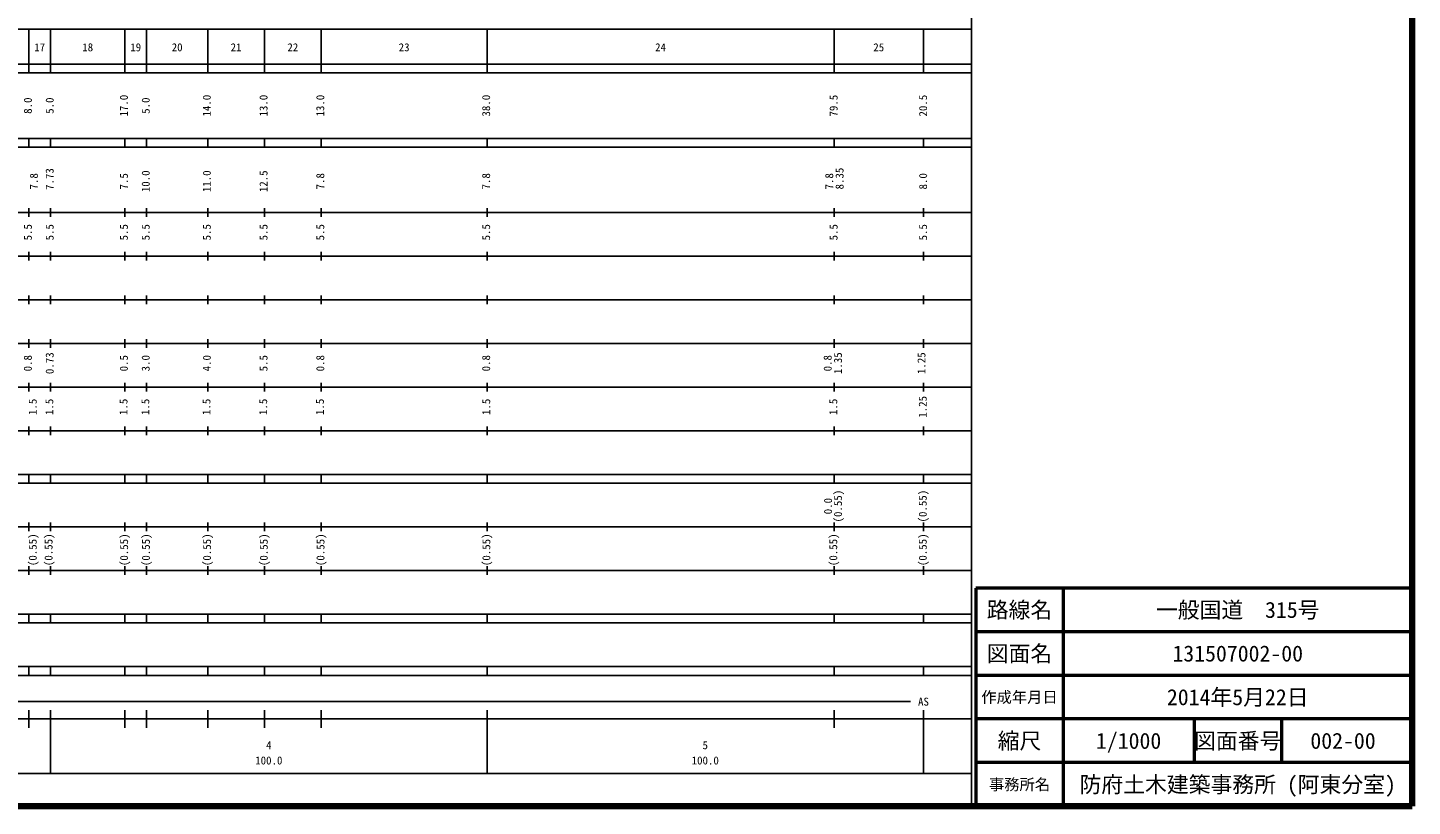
# Model space of a CAD drawing. Units: millimetres on the paper, enlarged 1000 times. Extents: x 40000 to 680000, y 20000 to 380000.
# Drawn here: x 362756 to 680000, y 20000 to 198357 of the extents above; entities that cross this region are included whole.
import ezdxf
from ezdxf.enums import TextEntityAlignment as Align

# ---------------------------------------------------------------- set-up
doc = ezdxf.new("R2010")
doc.units = ezdxf.units.MM
doc.header["$LTSCALE"] = 1000
for name, color, linetype, lineweight in [('M-TTL', 2, 'Continuous', 140), ('M-TTL-BAND', 7, 'Continuous', 25), ('M-TTL-FRAM', 2, 'Continuous', 50), ('M-TTL-LINE', 7, 'Continuous', 50)]:
    doc.layers.add(name, color=color, linetype=linetype, lineweight=lineweight)
doc.layers.add('M-TTL-TXT', color=7, linetype='Continuous')
doc.styles.add('ＭＳ ゴシック', font='')
doc.styles.get('ＭＳ ゴシック').set_extended_font_data('MS Gothic')

msp = doc.modelspace()

# ---------------------------------------------------------------- linework, layer by layer
at = {"layer": 'M-TTL'}
for p, q in [((680000, 20000), (680000, 380000)), ((40000, 20000), (680000, 20000))]:
    msp.add_line(p, q, dxfattribs=at)
at = {"layer": 'M-TTL-BAND'}
for p, q in [((579000, 20000), (579000, 370000)), ((68000, 198000), (579000, 198000)), ((363000, 188000), (363000, 198000)), ((368000, 188000), (368000, 198000)), ((385000, 188000), (385000, 198000)), ((390000, 188000), (390000, 198000)), ((404000, 188000), (404000, 198000)), ((417000, 188000), (417000, 198000)), ((430000, 188000), (430000, 198000)), ((468000, 188000), (468000, 198000)), ((547500, 188000), (547500, 198000)), ((568000, 188000), (568000, 198000)), ((40000, 190000), (579000, 190000)), ((40000, 188000), (579000, 188000)), ((40000, 173000), (579000, 173000)), ((363000, 171000), (363000, 173000)), ((368000, 171000), (368000, 173000)), ((385000, 171000), (385000, 173000)), ((390000, 171000), (390000, 173000)), ((404000, 171000), (404000, 173000)), ((417000, 171000), (417000, 173000)), ((430000, 171000), (430000, 173000)), ((468000, 171000), (468000, 173000)), ((547500, 171000), (547500, 173000)), ((568000, 171000), (568000, 173000)), ((40000, 171000), (579000, 171000)), ((40000, 156000), (579000, 156000)), ((363000, 155000), (363000, 157000)), ((368000, 155000), (368000, 157000)), ((385000, 155000), (385000, 157000)), ((390000, 155000), (390000, 157000)), ((404000, 155000), (404000, 157000)), ((417000, 155000), (417000, 157000)), ((430000, 155000), (430000, 157000)), ((468000, 155000), (468000, 157000)), ((547500, 155000), (547500, 157000)), ((568000, 155000), (568000, 157000)), ((46000, 146000), (579000, 146000)), ((363000, 145000), (363000, 147000)), ((368000, 145000), (368000, 147000)), ((385000, 145000), (385000, 147000)), ((390000, 145000), (390000, 147000)), ((404000, 145000), (404000, 147000)), ((417000, 145000), (417000, 147000)), ((430000, 145000), (430000, 147000)), ((468000, 145000), (468000, 147000)), ((547500, 145000), (547500, 147000)), ((568000, 145000), (568000, 147000)), ((363000, 135000), (363000, 137000)), ((368000, 135000), (368000, 137000)), ((385000, 135000), (385000, 137000)), ((390000, 135000), (390000, 137000)), ((404000, 135000), (404000, 137000)), ((417000, 135000), (417000, 137000)), ((430000, 135000), (430000, 137000)), ((468000, 135000), (468000, 137000)), ((547500, 135000), (547500, 137000)), ((568000, 135000), (568000, 137000)), ((52000, 136000), (579000, 136000)), ((363000, 125000), (363000, 127000)), ((368000, 125000), (368000, 127000)), ((385000, 125000), (385000, 127000)), ((390000, 125000), (390000, 127000)), ((404000, 125000), (404000, 127000)), ((417000, 125000), (417000, 127000)), ((430000, 125000), (430000, 127000)), ((468000, 125000), (468000, 127000)), ((547500, 125000), (547500, 127000)), ((568000, 125000), (568000, 127000)), ((46000, 126000), (579000, 126000)), ((52000, 116000), (579000, 116000)), ((363000, 115000), (363000, 117000)), ((368000, 115000), (368000, 117000)), ((385000, 115000), (385000, 117000)), ((390000, 115000), (390000, 117000)), ((404000, 115000), (404000, 117000)), ((417000, 115000), (417000, 117000)), ((430000, 115000), (430000, 117000)), ((468000, 115000), (468000, 117000)), ((547500, 115000), (547500, 117000)), ((568000, 115000), (568000, 117000)), ((46000, 106000), (579000, 106000)), ((363000, 105000), (363000, 107000)), ((368000, 105000), (368000, 107000)), ((385000, 105000), (385000, 107000)), ((390000, 105000), (390000, 107000)), ((404000, 105000), (404000, 107000)), ((417000, 105000), (417000, 107000)), ((430000, 105000), (430000, 107000)), ((468000, 105000), (468000, 107000)), ((547500, 105000), (547500, 107000)), ((568000, 105000), (568000, 107000)), ((40000, 96000), (579000, 96000)), ((363000, 94000), (363000, 96000)), ((368000, 94000), (368000, 96000)), ((385000, 94000), (385000, 96000)), ((390000, 94000), (390000, 96000)), ((404000, 94000), (404000, 96000)), ((417000, 94000), (417000, 96000)), ((430000, 94000), (430000, 96000)), ((468000, 94000), (468000, 96000)), ((547500, 94000), (547500, 96000)), ((568000, 94000), (568000, 96000)), ((40000, 94000), (579000, 94000)), ((49000, 84000), (579000, 84000)), ((363000, 83000), (363000, 85000)), ((368000, 83000), (368000, 85000)), ((385000, 83000), (385000, 85000)), ((390000, 83000), (390000, 85000)), ((404000, 83000), (404000, 85000)), ((417000, 83000), (417000, 85000)), ((430000, 83000), (430000, 85000)), ((468000, 83000), (468000, 85000)), ((547500, 83000), (547500, 85000)), ((568000, 83000), (568000, 85000)), ((40000, 74000), (579000, 74000)), ((363000, 73000), (363000, 75000)), ((368000, 73000), (368000, 75000)), ((385000, 73000), (385000, 75000)), ((390000, 73000), (390000, 75000)), ((404000, 73000), (404000, 75000)), ((417000, 73000), (417000, 75000)), ((430000, 73000), (430000, 75000)), ((468000, 73000), (468000, 75000)), ((547500, 73000), (547500, 75000)), ((568000, 73000), (568000, 75000)), ((40000, 64000), (579000, 64000)), ((363000, 62000), (363000, 64000)), ((368000, 62000), (368000, 64000)), ((385000, 62000), (385000, 64000)), ((390000, 62000), (390000, 64000)), ((404000, 62000), (404000, 64000)), ((417000, 62000), (417000, 64000)), ((430000, 62000), (430000, 64000)), ((468000, 62000), (468000, 64000)), ((547500, 62000), (547500, 64000)), ((568000, 62000), (568000, 64000)), ((40000, 62000), (579000, 62000)), ((40000, 52000), (579000, 52000)), ((363000, 50000), (363000, 52000)), ((368000, 50000), (368000, 52000)), ((385000, 50000), (385000, 52000)), ((390000, 50000), (390000, 52000)), ((404000, 50000), (404000, 52000)), ((417000, 50000), (417000, 52000)), ((430000, 50000), (430000, 52000)), ((468000, 50000), (468000, 52000)), ((547500, 50000), (547500, 52000)), ((568000, 50000), (568000, 52000)), ((40000, 50000), (579000, 50000)), ((71000, 44000), (565000, 44000)), ((363000, 38000), (363000, 42000)), ((368000, 27500), (368000, 42000)), ((385000, 38000), (385000, 42000)), ((390000, 38000), (390000, 42000)), ((404000, 38000), (404000, 42000)), ((417000, 38000), (417000, 42000)), ((430000, 38000), (430000, 42000)), ((468000, 27500), (468000, 42000)), ((547500, 38000), (547500, 42000)), ((568000, 27500), (568000, 42000)), ((40000, 40000), (579000, 40000)), ((68000, 27500), (579000, 27500))]:
    msp.add_line(p, q, dxfattribs=at)
at = {"layer": 'M-TTL-FRAM'}
for p, q in [((680000, 70000), (580000, 70000)), ((580000, 70000), (580000, 20000))]:
    msp.add_line(p, q, dxfattribs=at)
at = {"layer": 'M-TTL-LINE'}
for p, q in [((600000, 70000), (600000, 20000)), ((680000, 60000), (580000, 60000)), ((680000, 50000), (580000, 50000)), ((680000, 40000), (580000, 40000)), ((630000, 40000), (630000, 30000)), ((650000, 40000), (650000, 30000)), ((680000, 30000), (580000, 30000))]:
    msp.add_line(p, q, dxfattribs=at)

# ---------------------------------------------------------------- texts
at = {"layer": 'M-TTL-BAND', "style": 'ＭＳ ゴシック'}
for s, p in [('17', (365500, 192405)), ('18', (376500, 192405)), ('19', (387500, 192405)), ('20', (397000, 192405)), ('21', (410500, 192405)), ('22', (423500, 192405)), ('23', (449000, 192405)), ('24', (507750, 192405)), ('25', (557750, 192405)), ('AS', (568000, 42500)), ('4', (418000, 32523)), ('5', (518000, 32523)), ('100.0', (418000, 29033)), ('100.0', (518000, 29033))]:
    msp.add_text(s, height=1833, dxfattribs=at).set_placement(p, align=Align.BOTTOM_CENTER)
for s, p in [('8.0', (364251, 180500)), ('5.0', (369251, 180500)), ('17.0', (386251, 180500)), ('5.0', (391251, 180500)), ('14.0', (405251, 180500)), ('13.0', (418251, 180500)), ('13.0', (431251, 180500)), ('38.0', (469251, 180500)), ('79.5', (548867, 180500)), ('20.5', (569367, 180500)), ('7.73', (369251, 163687)), ('10.0', (391251, 163174)), ('11.0', (405251, 163174)), ('12.5', (418251, 163174)), ('8.35', (550237, 163801)), ('7.8', (365621, 163174)), ('7.5', (386251, 163174)), ('7.8', (431251, 163174)), ('7.8', (469251, 163174)), ('7.8', (547867, 163174)), ('8.0', (569367, 163174)), ('5.5', (364251, 151500)), ('5.5', (369251, 151500)), ('5.5', (386251, 151500)), ('5.5', (391251, 151500)), ('5.5', (405251, 151500)), ('5.5', (418251, 151500)), ('5.5', (431251, 151500)), ('5.5', (469251, 151500)), ('5.5', (548867, 151500)), ('5.5', (569367, 151500)), ('0.73', (369251, 121500)), ('1.35', (549870, 121500)), ('1.25', (569000, 121500)), ('0.8', (364251, 121500)), ('0.5', (386251, 121500)), ('3.0', (391251, 121500)), ('4.0', (405251, 121500)), ('5.5', (418251, 121500)), ('0.8', (431251, 121500)), ('0.8', (469251, 121500)), ('0.8', (547500, 121500)), ('1.5', (365370, 111500)), ('1.5', (369171, 111500)), ('1.5', (386171, 111500)), ('1.5', (391171, 111500)), ('1.5', (405171, 111500)), ('1.5', (418171, 111500)), ('1.5', (431171, 111500)), ('1.5', (469277, 111500)), ('1.5', (548790, 111500)), ('1.25', (569290, 111500)), ('(0.55)', (549870, 88764)), ('(0.55)', (569290, 88764)), ('0.0', (547582, 88764)), ('(0.55)', (365370, 78764)), ('(0.55)', (369000, 78764)), ('(0.55)', (386302, 78764)), ('(0.55)', (391302, 78764)), ('(0.55)', (405302, 78764)), ('(0.55)', (418302, 78764)), ('(0.55)', (431302, 78764)), ('(0.55)', (469302, 78764)), ('(0.55)', (548790, 78764)), ('(0.55)', (569290, 78764))]:
    msp.add_text(s, height=1833, rotation=90, dxfattribs=at).set_placement(p, align=Align.BOTTOM_CENTER)
at = {"layer": 'M-TTL-TXT', "style": 'ＭＳ ゴシック'}
for s, height, p in [('路線名', 3666, (590000, 65000)), ('路線名', 3666, (590000, 65000)), ('一般国道\u3000315号', 3666, (640000, 65000)), ('図面名', 3666, (590000, 55000)), ('図面名', 3666, (590000, 55000)), ('131507002-00', 3666, (640000, 55000)), ('作成年月日', 2566, (590000, 45000)), ('作成年月日', 2566, (590000, 45000)), ('2014年5月22日', 3666, (640000, 45000)), ('縮尺', 3666, (590000, 35000)), ('縮尺', 3666, (590000, 35000)), ('1/1000', 3666, (615000, 35000)), ('図面番号', 3666, (640000, 35000)), ('図面番号', 3666, (640000, 35000)), ('002-00', 3666, (664125, 35000)), ('事務所名', 2566, (590000, 25000)), ('事務所名', 2566, (590000, 25000)), ('防府土木建築事務所 (阿東分室)', 3666, (640000, 25000))]:
    msp.add_text(s, height=height, dxfattribs=at).set_placement(p, align=Align.MIDDLE_CENTER)

doc.saveas('drawing.dxf')
